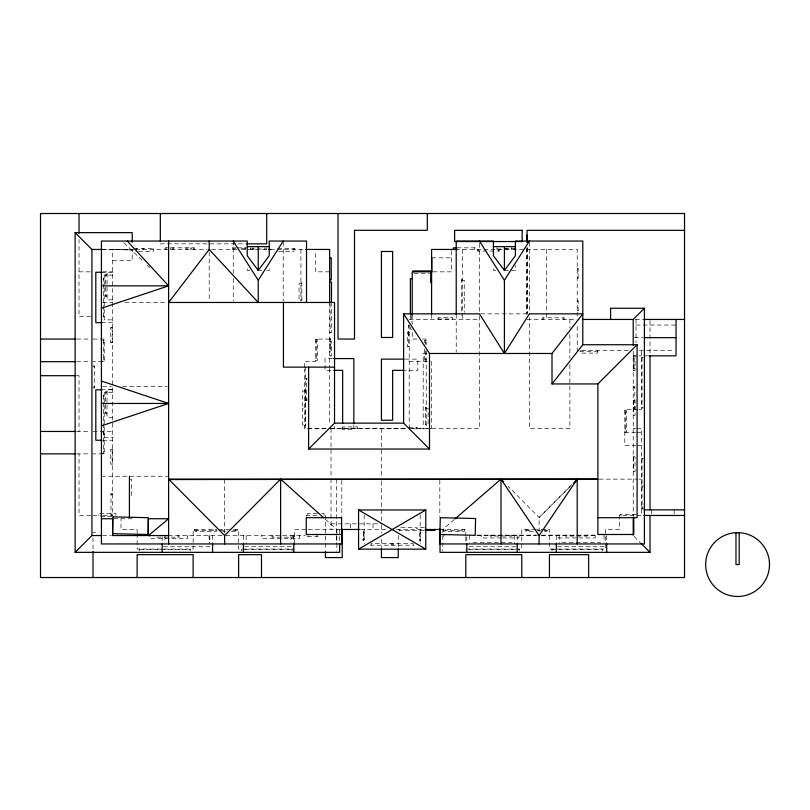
<?xml version="1.0" encoding="UTF-8"?>
<svg xmlns="http://www.w3.org/2000/svg" width="810" height="810" viewBox="0 0 810 810"><rect width="100%" height="100%" fill="white"/><g stroke="black" fill="none" stroke-linecap="round" stroke-linejoin="round"><path stroke-width="0.61" stroke-dasharray="4.05 3.04" d="M443.202 536.453L444.295 535.147M571.89 484.501L539.106 517.519L539.106 533.142M570.169 486.567L539.106 517.519L508.083 486.283M454.248 519.564L442.807 529.467L442.807 551.144M160.319 243.85L245.44 243.85M236.52 247.83L231.741 247.83L231.741 249.45M237.482 247.83L246.513 247.83M457.042 247.83L475.409 247.83L475.409 249.45M233.25 248.366L235.578 248.366M241.42 248.366L247.252 248.366M133.934 248.538L154.153 248.528L154.153 249.45M277.719 248.528L294.86 248.528L294.86 249.45M504.377 248.538L515.038 248.538M250.28 248.984L264.971 248.984M496.945 248.984L503.152 248.984M504.296 248.984L511.636 248.984M102.657 249.45L132.526 249.45M135.564 249.45L207.137 249.45M211.663 249.45L239.952 249.45M241.167 249.45L267.695 249.45M270.388 249.45L304.671 249.45M455.645 249.45L577.206 249.45L577.206 319.454M138.54 251.313L153.242 251.313L153.242 248.528M278.589 251.313L293.949 251.313L293.949 248.528M431.831 257.843L451.433 257.843M112.62 260.648L132.222 260.648L132.222 249.45M577.206 268.15L578.117 268.15L578.117 278.812L577.206 278.812M577.206 269.042L578.117 269.042M249.693 270.449L247.252 270.449L247.252 266.672M258.238 270.449L261.893 270.449M266.784 270.449L269.224 270.449L269.224 266.774M495.862 270.449L493.422 270.449L493.422 266.672M504.407 270.449L515.393 270.449L515.393 265.407M79.016 271.846L90.68 271.846M102.819 271.846L112.62 271.846M329.63 271.846L315.627 271.846L315.627 250.695M433.056 271.846L451.433 271.846L451.433 250.644M101.422 272.261L112.62 272.261M414.031 273.719L429.381 273.719M107.021 274.58L105.401 274.58L105.401 296.632L107.021 296.632M112.62 275.066L104.217 275.066L104.217 319.869L112.62 319.869M105.401 275.613L107.021 275.613M577.206 277.921L578.117 277.921M104.217 278.275L103.305 278.174L103.305 316.862L104.217 316.862M103.305 279.126L104.217 279.126M462.399 279.349L461.487 279.349L461.487 313.946M461.487 280.27L464.272 280.27L464.272 296.804L463.35 296.804L463.35 297.726L464.272 297.726L464.272 312.417M300.925 282.7L301.846 282.7L301.846 301.077M301.846 283.621L299.062 283.621L299.062 300.156L301.846 300.156M105.401 295.599L107.021 295.599M112.62 299.852L107.021 299.852L107.021 271.846M577.206 300.581L578.117 300.581L578.117 311.242L577.206 311.242M577.206 301.482L578.117 301.482M102.657 302.646L112.62 302.646M125.064 302.646L167.376 302.646M577.206 310.351L578.117 310.351M526.348 312.346L527.3 312.346M480.664 313.855L526.895 313.855M461.487 315.181L462.399 315.181L462.399 319.454M103.305 316.011L104.217 316.011M90.68 316.649L79.016 316.649L79.016 239.578M103.305 316.761L104.217 316.761M438.109 318.988L452.8 318.988M409.202 319.454L479.419 319.454M527.037 319.454L576.183 319.454M635.394 319.454L643.515 319.454M101.422 322.663L112.62 322.663M409.202 325.033L408.291 325.033L408.291 335.694L409.202 335.694M636.012 325.053L676.036 325.053M408.291 325.934L409.202 325.934M112.62 327.483L110.767 327.483L110.767 342.498L112.62 342.498M110.767 327.807L112.62 327.807M412.229 329.154L410.386 329.154L410.386 326.632M409.202 332.029L407.349 332.029L407.349 346.72L409.202 346.72M329.63 332.647L331.482 332.647L331.482 303.598M408.291 334.803L409.202 334.803M634.473 337.649L643.292 337.649M329.63 338.347L330.541 338.347L330.541 349.009L329.63 349.009M76.758 339.056L90.517 339.056M93.018 339.056L104.217 339.056L104.217 361.685L93.018 361.685M329.63 339.056L315.627 339.056L315.627 361.452L304.428 361.452L304.428 367.679M416.897 339.056L412.229 339.056L412.229 330.338M422.739 339.056L426.232 339.056L426.232 344.807M329.63 339.238L330.541 339.238M315.627 339.309L317.479 339.309L317.479 360.44L315.627 360.44M102.364 340.099L104.217 340.099M426.232 340.311L424.379 340.311L424.379 342.792M329.63 341.243L331.482 341.243L331.482 355.934L329.63 355.934M315.627 341.375L316.558 341.375M103.285 342.164L104.217 342.164M110.767 342.174L112.62 342.174M425.301 342.377L426.232 342.377M329.63 348.118L330.541 348.118M628.236 350.335L577.206 350.335L577.206 324.395M639.374 350.254L674.801 350.254M579.859 351.257L598.236 351.257L598.236 350.335M426.87 353.484L423.205 353.484L423.205 428.652M633.217 355.853L638.017 355.853M639.212 355.853L641.611 355.853M644.011 355.853L647.757 355.853M633.217 356.005L635.06 356.005L635.06 370.697L633.217 370.697M641.611 357.402L643.464 357.402M315.627 358.374L316.558 358.374M332.556 358.577L325.033 358.577L325.033 370.322L332.586 370.322M633.217 358.496L634.119 358.496L634.119 369.158L633.217 369.158M103.285 359.154L104.217 359.154M405.283 359.124L417.839 359.124L417.839 370.322L405.233 370.322M425.301 359.367L426.232 359.367M633.217 359.387L634.119 359.387M102.364 361.23L104.217 361.23M409.202 361.452L430.525 361.452M76.758 361.685L90.517 361.685M93.018 365.897L94.638 365.897L94.638 387.939L93.018 387.939M93.018 366.93L94.638 366.93M633.217 368.267L634.119 368.267M76.535 375.688L79.016 375.688L79.016 431.457M305.593 378.341L307.213 378.25M305.593 379.374L306.504 379.374M102.657 386.653L111.375 386.653M122.573 386.653L167.376 386.653M633.217 386.572L634.827 386.572L634.827 408.625L633.217 408.625M93.018 386.907L94.638 386.907M633.217 387.605L634.827 387.605M112.62 389.458L107.021 389.458L107.021 417.454L112.62 417.454M101.422 389.833L112.62 389.833M304.428 390.045L305.35 390.045L305.35 425.868L304.428 425.868M305.35 390.957L302.565 390.957L302.565 407.491L303.477 407.491L303.477 408.412L302.565 408.412L302.565 424.946L305.35 424.946M107.021 391.777L105.401 391.777L105.401 413.819L107.021 413.819M112.62 392.668L104.217 392.668L104.217 453.863L93.018 453.863M105.401 392.809L107.021 392.809M103.305 395.422L104.217 395.31M103.305 396.272L104.217 396.272M307.213 399.269L305.593 399.269L306.504 399.35M305.593 400.302L307.213 400.302M305.593 400.383L306.504 400.383L306.504 378.341M633.217 400.697L635.06 400.697L635.06 415.388L633.217 415.388M426.232 407.298L425.321 407.298L425.321 425.665L426.232 425.665M633.217 407.592L634.827 407.592M641.611 407.936L643.464 407.936M425.321 408.21L428.105 408.21L428.105 424.754L425.321 424.754M638.017 409.293L624.814 409.293L624.814 445.459L635.617 445.459M639.212 409.293L641.611 409.293L641.611 350.254M624.814 410.822L626.667 410.822L626.667 431.953L624.814 431.953M105.401 412.786L107.021 412.786M624.814 412.887L625.745 412.887M408.878 427.751L417.535 427.751L417.535 428.652M342.701 428.277L357.392 428.277M326.197 428.652L304.428 428.652L304.428 368.884M330.794 428.652L407.572 428.652M409.384 428.652L430.697 428.652M431.943 428.652L479.419 428.652L479.419 314.968M633.217 428.652L635.617 428.652M636.812 428.652L641.611 428.652L641.611 515.464L619.447 515.464L619.447 529.467L605.445 529.467L605.445 549.058L549.443 549.058L549.443 529.467L536.493 529.467M325.833 428.743L305.593 428.743L305.593 367.132M329.63 428.743L406.671 428.743M430.343 428.743L409.202 428.743L409.202 325.63M624.814 429.877L625.745 429.877M76.535 431.457L90.68 431.457M93.018 431.457L112.62 431.457M102.364 432.155L104.217 432.155M624.814 432.277L635.617 432.277M636.812 432.277L641.611 432.277M103.305 433.158L104.217 433.158M103.305 433.897L104.217 433.897M103.305 434.008L104.217 434.008M103.285 434.221L104.217 434.221M104.217 437.471L112.62 437.471M102.657 440.235L112.62 440.235M636.812 445.459L641.611 445.459M112.62 449.439L110.767 449.439L110.767 464.13L112.62 464.13M103.285 451.221L104.217 451.221M102.364 453.286L104.217 453.286M76.535 453.863L90.68 453.863M633.217 456.81L635.06 456.81L635.06 471.501L633.217 471.501M641.611 458.308L643.464 458.308M101.442 476.24L168.622 476.24M129.418 479.236L131.291 479.236L131.291 495.771M599.147 479.145L638.017 479.145M639.212 479.145L641.611 479.145M641.611 485.899L643.231 485.899M641.611 486.931L643.231 486.931M112.62 493.3L111 493.3L111 515.342L112.62 515.342M111 494.333L112.62 494.333M641.611 506.898L643.231 506.908M641.611 507.941L643.231 507.941M641.611 508.832L643.464 508.832M317.469 513.591L307.446 513.591L307.446 516.385M321.621 513.591L323.98 513.591L323.98 515.464M111 514.309L112.62 514.309M636.255 514.542L619.984 514.542L619.984 515.464M90.68 515.464L79.016 515.464L79.016 453.863M93.018 515.464L102.171 515.464M103.397 515.464L111.972 515.464M305.826 515.464L319.302 515.464M324.901 515.464L325.428 515.464L325.428 550.243M111.972 516.385L98.496 516.385L98.496 515.464M113.815 518.744L135.017 518.744M331.027 523.857L381.429 523.857M424.389 527.594L417.302 527.594L417.302 528.515L416.391 528.515L416.391 527.594L399.846 527.594L399.846 530.378M218.67 529.467L231.275 529.467M233.574 529.467L238.626 529.467L238.626 549.058L294.627 549.058M305.826 529.467L294.627 529.467L294.627 542.943M308.276 529.467L342.235 529.467M360.49 529.467L387.808 529.467M396.424 529.467L423.944 529.467M440.002 529.467L465.791 529.467L465.791 535.592M535.612 529.467L521.792 529.467L521.792 549.058L465.791 549.058M194.785 530.398L215.916 530.398M219.885 530.398L227.175 530.398M232.764 530.398L237.735 530.398M423.772 530.378L398.935 530.378L398.935 529.467M443.364 530.398L464.494 530.398M525.923 530.398L532.848 530.398M537.111 530.398L547.054 530.398M222.821 531.309L225.302 531.309M231.518 531.309L237.735 531.309L237.735 529.467M533.385 531.309L525.923 531.309L525.923 529.467M544.573 531.309L547.054 531.309L547.054 529.467M420.167 532.109L420.167 541.849M363.072 532.322L364.004 532.322L364.004 539.693L363.072 539.693M93.018 532.504L95.58 532.504M420.633 533.294L419.691 533.294L419.691 540.665L420.633 540.665M477.05 535.147L538.164 535.147M541.758 535.147L596.524 535.147M102.657 535.552L111.405 535.552M168.318 535.552L222.325 535.552M225.858 535.552L305.37 535.552M476.847 535.552L536.119 535.552M541.161 535.552L596.646 535.552M157.008 537.162L179.05 537.162L179.05 535.552M501.319 537.941L481.12 537.941L481.12 535.147M502.585 537.941L518.997 537.941L518.997 535.147M576.274 537.941L557.321 537.941L557.321 535.147M578.806 537.941L595.218 537.941L595.218 535.147M473.06 542.639L511.748 542.639M562.039 542.639L600.736 542.639M370.119 545.16L414.214 545.16M163.428 546.75L210.053 546.75M244.63 546.75L292.511 546.75M469.324 546.75L515.94 546.75M557.553 546.75L605.434 546.75M139.685 549.534L190.218 549.534M244.731 549.534L292.066 549.534M468.696 549.534L519.22 549.534M552.005 549.534L602.539 549.534M101.422 249.45L134.47 249.976M130.278 249.905L112.62 249.45L112.62 515.464M325.428 519.402L336.626 529.467M123.889 242.767L143.573 261.721M147.147 265.174L149.83 267.756M634.098 536.433L640.285 542.619M208.889 535.552L209.648 542.751M674.122 509.865L674.122 514.34M651.716 509.865L651.716 514.34M650.015 320.568L650.015 354.729M642.077 357.402L642.077 407.936M642.077 458.308L642.077 508.832M636.012 319.454L636.012 342.691M633.683 356.005L633.683 370.697M633.683 400.697L633.683 415.388M633.683 456.81L633.683 471.501M633.217 351.135L633.217 516.567M625.745 410.822L625.745 431.953M620.905 514.542L620.905 515.464M606.69 535.552L606.69 544.259M603.987 535.147L603.987 542.346M602.539 549.058L602.539 550.911M597.314 350.335L597.314 353.119L580.78 353.119L580.78 350.335M587.301 535.147L587.301 536.058L565.248 536.058L565.248 535.147M586.268 535.147L586.268 536.058M569.875 319.454L569.875 328.242M569.875 334.51L569.875 358.364M569.875 364.642L569.875 384.72M569.875 385.975L569.875 428.652L529.396 428.652L529.396 317.631M566.281 535.147L566.281 536.058M564.206 319.454L564.206 317.834L542.163 317.834L542.163 319.454M563.173 317.834L563.173 319.454M559.183 535.147L559.183 543.551M556.288 535.552L556.288 544.259M552.005 549.058L552.005 550.911M546.406 249.45L546.406 319.454M544.988 529.467L544.988 530.398M543.196 317.834L543.196 319.454M529.396 242.251L529.396 313.855M527.999 529.467L527.999 530.398M527.3 247.698L527.3 313.399L526.348 313.399L526.348 248.619M527.037 247.698L527.037 314.452M519.22 549.058L519.22 550.911M517.205 535.552L517.205 544.259M514.38 535.147L514.38 543.551M514.148 248.538L514.148 249.45M512.042 535.147L512.042 536.058L489.999 536.058L489.999 535.147M511.636 247.597L511.636 249.45M511.009 535.147L511.009 536.058M499.416 249.45L499.416 251.07L477.363 251.07L477.363 249.45M498.383 249.45L498.383 251.07M496.945 247.597L496.945 249.45M491.032 535.147L491.032 536.058M479.419 243.445L479.419 313.855M478.396 249.45L478.396 251.07M474.376 247.83L474.376 249.45M469.577 535.147L469.577 542.346M466.803 536.746L466.803 543.014M465.791 536.817L465.791 542.943M464.494 529.467L464.494 531.309L443.364 531.309L443.364 529.467M462.399 249.45L462.399 314.26M462.429 529.467L462.429 530.398M456.222 314.32L456.222 352.218M452.8 319.454L452.8 317.601L438.109 317.601L438.109 319.454M445.429 529.467L445.429 530.398M439.82 480.391L439.82 516.527M431.598 314.442L431.598 319.454M431.598 361.452L431.598 428.743M426.232 350.872L426.232 428.652M425.301 340.311L425.301 344.807M425.301 350.872L425.301 361.442M424.379 349.009L424.379 361.442M420.167 514.846L420.167 543.551M416.644 427.751L416.644 428.652M413.181 545.16L413.181 543.551L371.152 543.551L371.152 545.16M412.229 314.361L412.229 324.354M411.763 314.675L411.763 322.208M410.386 315.262L410.386 321.58M408.736 332.029L408.736 346.72M398.236 535.572L398.236 547.803M393.204 543.551L393.204 545.16M392.161 543.551L392.161 545.16M391.129 543.551L391.129 545.16M381.429 428.652L381.429 480.016M381.429 481.272L381.429 522.612M381.429 524.981L381.429 533.132M381.429 539.247L381.429 547.803M373.035 523.857L373.035 529.467M364.166 514.846L364.166 543.551M357.392 428.743L357.392 426.89L342.701 426.89L342.701 428.743M353.849 424.754L353.849 429.756L342.65 429.756L342.65 424.693M350.629 523.857L350.629 529.467M341.8 480.391L341.8 516.527M339.663 529.467L339.663 542.71M336.859 529.467L336.859 551.144M336.626 479.145L336.626 533.112M336.626 535.552L336.626 543.945M334.53 426.495L334.53 428.743M331.027 428.652L331.027 477.515M331.027 478.761L331.027 529.467M330.095 303.598L330.095 332.647M330.095 341.243L330.095 355.934M329.63 301.421L329.63 367.132M329.63 368.398L329.63 424.966M317.773 535.552L317.773 536.453L307.111 536.453L307.111 535.552M316.872 535.552L316.872 536.453M316.558 339.309L316.558 360.44M308.002 535.552L308.002 536.453M306.524 515.464L306.524 516.385M300.925 249.45L300.925 301.219M299.568 535.552L299.568 538.346L261.691 538.346L261.691 535.552M293.959 535.552L293.959 537.162L271.917 537.162L271.917 535.552M293.777 535.552L293.777 544.259M292.926 535.552L292.926 537.162M292.066 549.058L292.066 550.911M290.972 535.552L290.972 542.751M283.216 242.251L283.216 301.219M272.95 535.552L272.95 537.162M266.409 247.83L266.409 249.45M264.971 247.597L264.971 249.45M253.793 247.83L253.793 249.45M252.76 247.83L252.76 249.45M250.28 247.597L250.28 249.45M246.169 535.552L246.169 543.945M245.4 247.83L245.4 249.45M243.375 535.552L243.375 544.259M241.542 549.058L241.542 550.911M235.669 529.467L235.669 530.398M233.25 241.046L233.25 273.537M233.25 278.569L233.25 301.219M232.774 247.83L232.774 249.45M224.623 479.54L224.623 533.061M216.604 529.467L216.604 531.309M213.85 529.467L213.85 530.398M212.574 535.552L212.574 544.259M209.77 535.552L209.77 543.945M209.203 251.971L209.203 301.219M196.85 529.467L196.85 530.398M194.785 529.467L194.785 531.309L215.916 531.309L215.916 529.467L193.124 529.467L193.124 549.058L137.123 549.058L137.123 534.367M194.41 249.45L194.41 247.83L165.048 247.83L165.048 249.45M193.377 247.83L193.377 249.45M191.606 247.83L191.606 249.45M190.573 247.83L190.573 249.45M190.218 549.058L190.218 550.911M187.555 535.552L187.555 538.346L149.688 538.346L149.688 535.552M187.09 247.83L187.09 249.45M186.057 247.83L186.057 249.45M178.018 535.552L178.018 537.162M173.391 247.83L173.391 249.45M172.358 247.83L172.358 249.45M170.596 247.83L170.596 249.45M166.08 247.83L166.08 249.45M164.967 535.552L164.967 542.751M162.172 536.746L162.172 543.014M143.704 248.538L143.704 249.45M142.813 248.538L142.813 249.45M139.685 549.058L139.685 550.911M137.123 533.142L137.123 529.467L121.014 529.467L121.014 518.957M136.698 248.528L136.698 249.45M115.951 515.464L115.951 513.591L99.417 513.591L99.417 516.385M112.155 327.483L112.155 342.498M112.155 449.439L112.155 464.13M103.285 340.099L103.285 361.23M103.305 395.31L103.285 453.286M93.018 537.81L93.018 550.223M363.528 531.137L363.072 540.878L363.528 531.137"/><path stroke-width="1.21" d="M403.603 313.855L429.502 353.484L429.502 449.044L403.603 423.144L403.603 313.855L479.419 313.855L504.407 353.484L529.396 313.855L582.805 313.855L552.005 353.484L552.005 383.94L597.891 383.94L637.085 344.736L582.805 344.736L552.005 383.94M209.203 241.046L209.203 249.45L258.238 302.474L258.238 280.25L283.216 241.046M504.407 353.484L504.407 280.25L529.396 241.046M539.106 543.945L539.106 535.552L577.206 479.145L577.206 543.945M341.8 528.991L341.8 543.945L101.422 543.945L101.422 241.046L247.252 241.046L247.252 255.747L258.238 270.449L269.224 255.747L269.224 241.046L306.524 241.046L306.524 302.474M456.222 314.32L456.222 241.046L493.422 241.046L493.422 255.747L504.407 270.449L515.393 255.747L515.393 241.046L582.805 241.046L582.805 344.736M209.203 249.45L168.622 302.474L334.53 302.474L334.53 423.144L308.63 449.044L308.63 367.132M224.623 543.945L224.623 535.552L280.625 479.145L323.565 517.722M575.434 480.927L577.206 479.145M339.663 543.915L339.663 552.349L75.127 552.349L91.925 535.552L91.925 249.45L75.127 232.642L132.222 232.642L132.222 242.251M582.481 319.454L633.217 319.454L644.416 308.256L610.578 308.256L610.578 319.454M573.713 483.023L577.206 479.54M455.2 518.734L500.995 479.145L503.648 481.818M358.567 549.15L425.766 509.976L425.766 549.15L358.567 549.15L358.567 509.976L425.766 509.976M101.422 308.256L168.622 285.849L127.261 241.046M101.422 425.858L168.622 403.451L101.422 381.054M684.531 230.334L527.037 230.334L527.037 242.281M527.037 235.062L527.3 242.372M246.696 243.85L266.723 243.85L266.723 213.516M247.252 246.645L269.224 246.645M493.422 246.645L515.393 246.645M457.042 247.83L453.367 247.83L453.367 249.45M91.925 249.45L101.665 249.45M268.687 249.45L271.137 249.45M305.532 249.45L329.63 249.45L329.63 302.474M457.042 249.45L431.598 249.45L431.598 314.452M329.63 257.843L331.25 257.843L331.25 279.895L329.63 279.895M101.817 272.261L95.813 272.261L95.813 322.663L101.817 322.663M430.697 272.737L431.598 272.737M412.229 278.63L410.386 278.63L410.386 313.996M430.697 281.617L431.598 281.617M329.63 282.123L331.482 282.123L331.482 302.332M431.598 282.508L430.697 282.508L430.697 271.846M101.422 285.849L168.622 285.849M644.011 319.454L684.531 319.454M644.547 337.649L676.036 337.649M40.5 339.056L75.512 339.056M429.502 353.484L552.005 353.484M648.992 355.853L676.036 355.853L676.036 319.454M333.801 358.577L353.849 358.577L353.849 423.508M404.028 359.124L381.429 359.124L381.429 420.258L392.637 420.258L392.637 370.322L403.977 370.322M40.5 361.685L75.512 361.685M334.53 367.132L283.429 367.132L283.429 302.474M333.841 370.322L342.65 370.322L342.65 423.427M40.5 375.688L75.289 375.688M101.817 389.833L95.813 389.833L95.813 440.235L101.817 440.235M101.422 403.451L168.622 403.451M334.53 423.144L403.603 423.144M40.5 431.457L75.289 431.457M308.63 449.044L429.502 449.044M40.5 453.863L75.289 453.863M169.017 479.54L597.891 479.145L168.622 479.145L224.623 535.552M644.011 509.865L684.531 509.865M644.011 515.464L684.531 515.464M597.891 517.691L637.085 517.691L637.085 344.736M101.422 518.744L112.62 518.744L112.62 535.552L168.622 535.552M342.114 529.467L359.265 529.467M425.199 529.467L440.286 529.467M425.027 530.378L434.757 530.378L434.757 529.467M91.925 535.552L101.665 535.552M650.015 515.464L650.015 552.349L440.002 552.349L440.002 529.467M358.567 509.976L425.766 549.15M641.176 543.51L650.015 552.349M539.106 535.552L500.995 479.145L500.995 543.945M479.419 241.046L504.407 280.25M233.25 241.046L258.238 280.25M739.176 532.747L739.176 564.56L735.976 564.56L735.976 532.747M650.015 355.853L650.015 509.865M644.416 308.256L644.416 543.945L439.82 543.945L439.82 528.991M633.784 517.691L633.784 534.489L597.891 534.489L597.891 383.94M633.217 319.454L633.217 345.394M633.217 518.744L633.217 535.147M606.69 543.945L606.69 552.349M588.647 577.53L588.647 554.668L549.443 554.668L549.443 577.53M556.288 543.945L556.288 552.349M521.792 577.53L521.792 554.668L465.791 554.668L465.791 577.53M517.205 543.945L517.205 552.349M504.407 246.645L504.407 270.449M466.803 543.945L466.803 552.349M431.831 257.843L431.831 271.846L412.229 271.846L412.229 314.442M431.487 271.846L431.487 270.935L413.11 270.935L413.11 271.846M427.305 213.516L427.305 230.313L354.496 230.313L354.496 339.056L338.033 339.056L338.033 213.516M398.236 549.018L398.236 557.584L381.429 557.584L381.429 549.018M342.235 529.467L342.235 557.584L325.428 557.584L325.428 551.468M293.777 543.945L293.777 552.349M280.625 479.145L280.625 543.945M261.498 577.53L261.498 554.668L238.626 554.668L238.626 577.53M258.238 246.645L258.238 270.449M243.375 543.945L243.375 552.349M212.574 543.945L212.574 552.349M193.124 577.53L193.124 554.668L137.123 554.668L137.123 577.53M168.622 241.046L168.622 543.945M162.172 543.945L162.172 552.349M160.319 213.516L160.319 241.319M129.418 476.26L129.418 517.246M93.018 551.458L93.018 577.53M79.016 213.516L79.016 233.371M75.127 232.642L75.127 552.349M113.015 516.861L112.62 533.658L147.936 534.489L148.331 517.691L113.015 516.861M440.275 517.691L439.881 534.489L475.197 535.319L475.591 518.521L440.275 517.691M168.622 518.744L148.432 535.552L148.301 518.744L168.622 518.744M737.576 532.636L733.404 532.909A31.924 31.924 0 0 0 710.654 581.712A31.924 31.924 0 0 0 764.498 581.712A31.924 31.924 0 0 0 741.747 532.909L737.576 532.636M684.531 213.516L40.5 213.516L40.5 577.53L684.531 577.53L684.531 213.516M522.167 230.334L454.612 230.334L454.612 241.532L522.167 241.532L522.167 230.334M392.637 251.485L381.429 251.485L381.429 337.476L392.637 337.476L392.637 251.485M341.577 517.691L306.261 517.691L306.261 534.489L341.577 534.489L341.577 517.691"/></g></svg>
